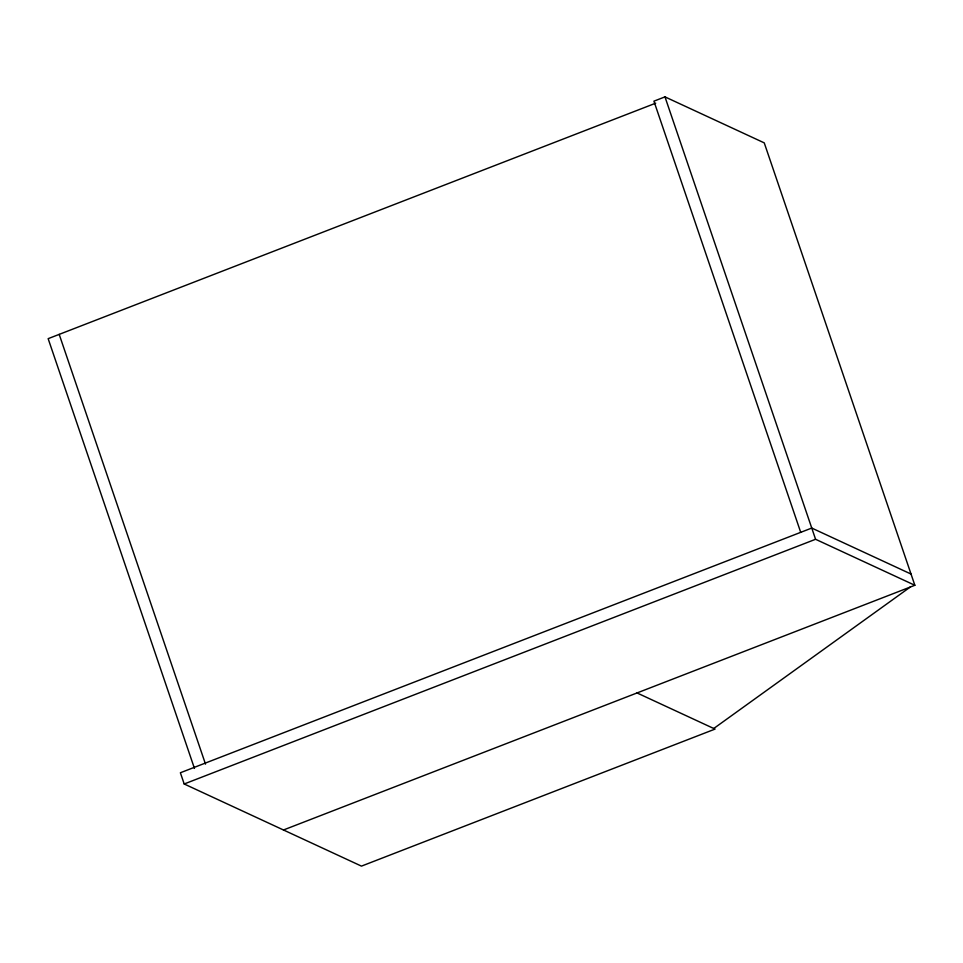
<?xml version="1.0" encoding="UTF-8"?>
<svg xmlns="http://www.w3.org/2000/svg" width="963" height="963" viewBox="0 0 963 963"><rect width="100%" height="100%" fill="white"/><g stroke="black" fill="none" stroke-linecap="round" stroke-linejoin="round"><path stroke-width="1.44" d="M713.848 728.425L910.276 587.045M283.471 829.986L914.85 585.275L764.249 142.873L664.976 96.878L653.925 101.163L800.71 532.334M655.719 103.185L48.15 338.663L194.454 768.414M911.034 574.056L811.761 528.061L180.382 772.759L184.198 783.978L815.577 539.28L914.85 585.275M637.037 692.939L715.04 729.087L361.462 866.122L184.198 783.978M664.976 96.878L815.577 539.28M59.2 334.378L205.504 764.128"/></g></svg>
